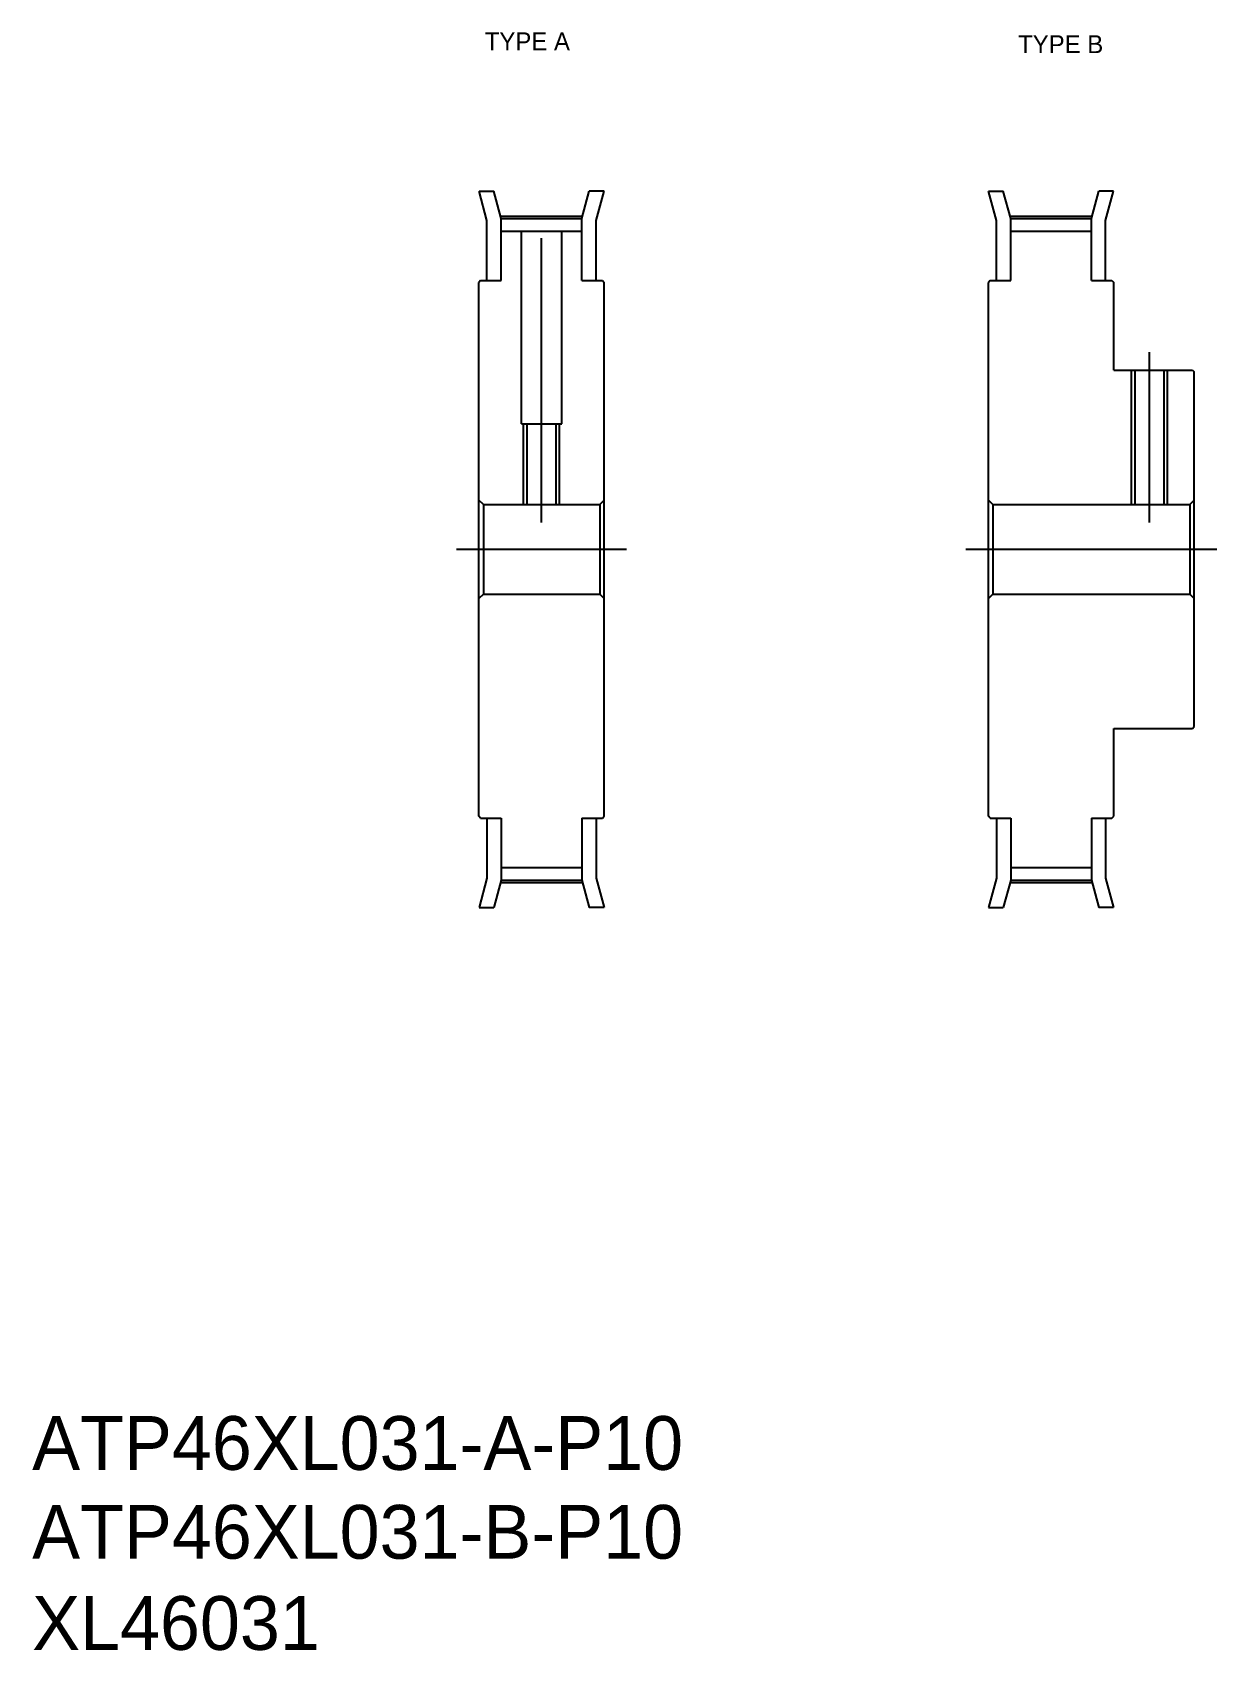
# Model space of a CAD drawing. Extents: x -286 to -154, y -61 to 120.
import ezdxf

# ---------------------------------------------------------------- set-up
doc = ezdxf.new("R2010")
doc.units = 0
doc.linetypes.add('CENTER', pattern=[50.8, 31.75, -6.35, 6.35, -6.35])
doc.layers.get('0').update_dxf_attribs({"linetype": 'CONTINUOUS'})
doc.layers.add('CENTER', color=1, linetype='CENTER')

msp = doc.modelspace()

# ---------------------------------------------------------------- linework, layer by layer
for p, q in [((-235.2, 98.79), (-236.08, 102.07)), ((-236.08, 102.07), (-234.42, 102.07)), ((-233.6, 99), (-234.42, 102.07)), ((-224.6, 99), (-223.78, 102.07)), ((-222.12, 102.07), (-223.78, 102.07)), ((-223, 98.79), (-222.12, 102.07)), ((-178.29, 98.79), (-179.17, 102.07)), ((-179.17, 102.07), (-177.52, 102.07)), ((-176.69, 99), (-177.52, 102.07)), ((-167.69, 99), (-166.87, 102.07)), ((-165.22, 102.07), (-166.87, 102.07)), ((-166.09, 98.79), (-165.22, 102.07)), ((-235.2, 92.07), (-235.2, 98.79)), ((-233.6, 92.07), (-233.6, 99)), ((-233.6, 99), (-224.6, 99)), ((-233.6, 97.6), (-224.6, 97.6)), ((-231.35, 76.07), (-231.35, 97.6)), ((-226.85, 76.07), (-226.85, 97.6)), ((-224.6, 92.07), (-224.6, 99)), ((-223, 92.07), (-223, 98.79)), ((-178.29, 92.07), (-178.29, 98.79)), ((-176.69, 92.07), (-176.69, 99)), ((-176.69, 99), (-167.69, 99)), ((-176.69, 97.6), (-167.69, 97.6)), ((-167.69, 92.07), (-167.69, 99)), ((-166.09, 92.07), (-166.09, 98.79)), ((-235.9, 92.07), (-236.1, 91.87)), ((-236.1, 32.27), (-236.1, 91.87)), ((-235.9, 92.07), (-233.6, 92.07)), ((-224.6, 92.07), (-222.3, 92.07)), ((-222.3, 92.07), (-222.1, 91.87)), ((-222.1, 32.27), (-222.1, 91.87)), ((-178.99, 92.07), (-179.19, 91.87)), ((-179.19, 32.27), (-179.19, 91.87)), ((-178.99, 92.07), (-176.69, 92.07)), ((-167.69, 92.07), (-165.39, 92.07)), ((-165.39, 92.07), (-165.19, 91.87)), ((-165.19, 82.07), (-165.19, 91.87)), ((-165.19, 82.07), (-156.39, 82.07)), ((-162.81, 67.07), (-162.81, 82.07)), ((-159.57, 67.07), (-159.57, 82.07)), ((-156.39, 82.07), (-156.19, 81.87)), ((-156.19, 42.27), (-156.19, 81.87)), ((-231.35, 76.07), (-226.85, 76.07)), ((-230.72, 67.07), (-230.72, 76.07)), ((-227.48, 67.07), (-227.48, 76.07)), ((-235.6, 67.07), (-236.1, 67.57)), ((-235.6, 67.07), (-235.6, 57.07)), ((-235.6, 67.07), (-222.6, 67.07)), ((-222.6, 67.07), (-222.1, 67.57)), ((-222.6, 67.07), (-222.6, 57.07)), ((-178.69, 67.07), (-179.19, 67.57)), ((-178.69, 67.07), (-156.69, 67.07)), ((-178.69, 67.07), (-178.69, 57.07)), ((-156.69, 67.07), (-156.19, 67.57)), ((-156.69, 67.07), (-156.69, 57.07)), ((-235.6, 57.07), (-236.1, 56.57)), ((-235.6, 57.07), (-222.6, 57.07)), ((-222.6, 57.07), (-222.1, 56.57)), ((-178.69, 57.07), (-179.19, 56.57)), ((-178.69, 57.07), (-156.69, 57.07)), ((-156.69, 57.07), (-156.19, 56.57)), ((-165.19, 32.27), (-165.19, 42.07)), ((-165.19, 42.07), (-156.39, 42.07)), ((-156.39, 42.07), (-156.19, 42.27)), ((-235.9, 32.07), (-236.1, 32.27)), ((-235.9, 32.07), (-233.6, 32.07)), ((-235.2, 32.07), (-235.2, 25.35)), ((-233.6, 32.07), (-233.6, 25.13)), ((-224.6, 32.07), (-222.3, 32.07)), ((-224.6, 32.07), (-224.6, 25.13)), ((-223, 32.07), (-223, 25.35)), ((-222.3, 32.07), (-222.1, 32.27)), ((-178.99, 32.07), (-179.19, 32.27)), ((-178.99, 32.07), (-176.69, 32.07)), ((-178.29, 32.07), (-178.29, 25.35)), ((-176.69, 32.07), (-176.69, 25.13)), ((-167.69, 32.07), (-165.39, 32.07)), ((-167.69, 32.07), (-167.69, 25.13)), ((-166.09, 32.07), (-166.09, 25.35)), ((-165.39, 32.07), (-165.19, 32.27)), ((-235.2, 25.35), (-236.08, 22.07)), ((-233.6, 26.53), (-224.6, 26.53)), ((-223, 25.35), (-222.12, 22.07)), ((-178.29, 25.35), (-179.17, 22.07)), ((-176.69, 26.53), (-167.69, 26.53)), ((-166.09, 25.35), (-165.22, 22.07)), ((-233.6, 25.13), (-234.42, 22.07)), ((-233.6, 25.13), (-224.6, 25.13)), ((-224.6, 25.13), (-223.78, 22.07)), ((-176.69, 25.13), (-177.52, 22.07)), ((-176.69, 25.13), (-167.69, 25.13)), ((-167.69, 25.13), (-166.87, 22.07)), ((-236.08, 22.07), (-234.42, 22.07)), ((-222.12, 22.07), (-223.78, 22.07)), ((-179.17, 22.07), (-177.52, 22.07)), ((-165.22, 22.07), (-166.87, 22.07))]:
    msp.add_line(p, q)
at = {"color": 3}
for p, q in [((-163.19, 67.07), (-163.19, 82.07)), ((-159.19, 67.07), (-159.19, 82.07)), ((-231.1, 67.07), (-231.1, 76.07)), ((-227.1, 67.07), (-227.1, 76.07))]:
    msp.add_line(p, q, dxfattribs=at)
at = {"layer": 'CENTER', "color": 1, "linetype": 'CENTER'}
for p, q in [((-229.1, 65.07), (-229.1, 101.26)), ((-233.6, 99.26), (-224.6, 99.26)), ((-176.69, 99.26), (-167.69, 99.26)), ((-161.19, 65.07), (-161.19, 84.07)), ((-238.6, 62.07), (-219.6, 62.07)), ((-181.69, 62.07), (-153.69, 62.07)), ((-233.6, 24.88), (-224.6, 24.88)), ((-176.69, 24.88), (-167.69, 24.88))]:
    msp.add_line(p, q, dxfattribs=at)

# ---------------------------------------------------------------- texts
for s, p in [('TYPE A', (-235.44, 117.79)), ('TYPE B', (-175.87, 117.47))]:
    msp.add_text(s, height=2).set_placement(p)
at = {"color": 7, "linetype": 'CONTINUOUS'}
for s, p in [('ATP46XL031-A-P10', (-285.99, -40.71)), ('ATP46XL031-B-P10', (-285.99, -50.63)), ('XL46031', (-285.99, -60.81))]:
    msp.add_text(s, height=6, dxfattribs=at).set_placement(p)

doc.saveas('drawing.dxf')
